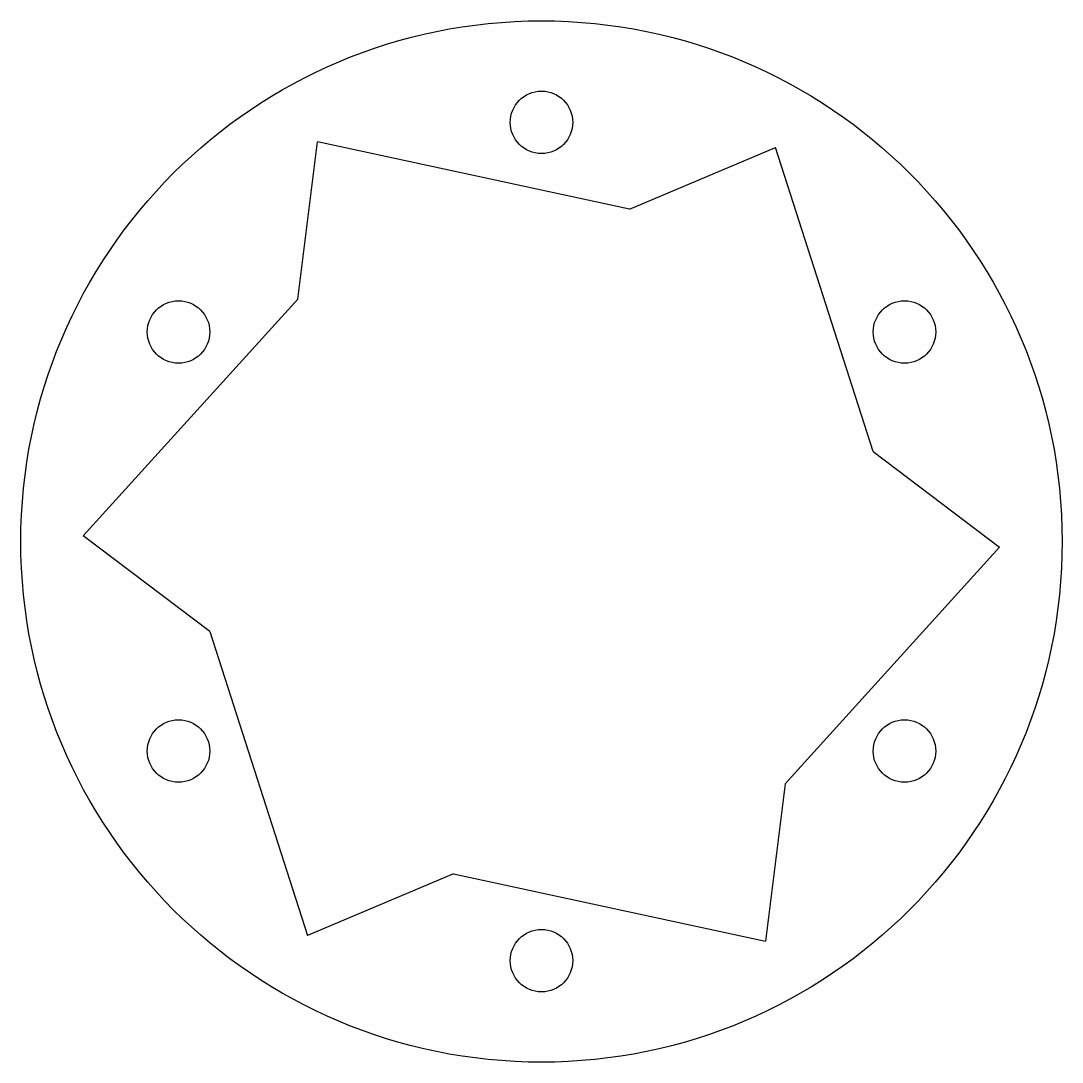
# Model space of a CAD drawing. Header units: millimetres. Extents: x 133.4 to 183.4, y 217 to 267.
import ezdxf

# ---------------------------------------------------------------- set-up
doc = ezdxf.new("R2010")
doc.units = ezdxf.units.MM
doc.layers.add('Default', color=7, linetype='Continuous')

msp = doc.modelspace()

# ---------------------------------------------------------------- linework, layer by layer
at = {"layer": 'Default', "color": 7, "linetype": 'Continuous'}
for p, q in [((146.726, 253.586), (147.664, 261.14)), ((162.652, 257.902), (147.664, 261.14)), ((162.652, 257.902), (169.663, 260.867)), ((174.353, 246.268), (169.663, 260.867)), ((146.726, 253.586), (136.427, 242.226)), ((174.353, 246.268), (180.426, 241.679)), ((142.502, 237.636), (136.427, 242.226)), ((170.128, 230.318), (180.426, 241.679)), ((142.502, 237.636), (147.192, 223.037)), ((170.128, 230.318), (169.19, 222.765)), ((154.203, 226.002), (147.192, 223.037)), ((154.203, 226.002), (169.19, 222.765))]:
    msp.add_line(p, q, dxfattribs=at)
for centre, radius in [((158.427, 241.952), 25), ((158.427, 262.077), 1.5), ((140.999, 252.014), 1.5), ((175.856, 252.014), 1.5), ((140.999, 231.89), 1.5), ((175.856, 231.89), 1.5), ((158.427, 221.827), 1.5)]:
    msp.add_circle(centre, radius, dxfattribs=at)

doc.saveas('drawing.dxf')
